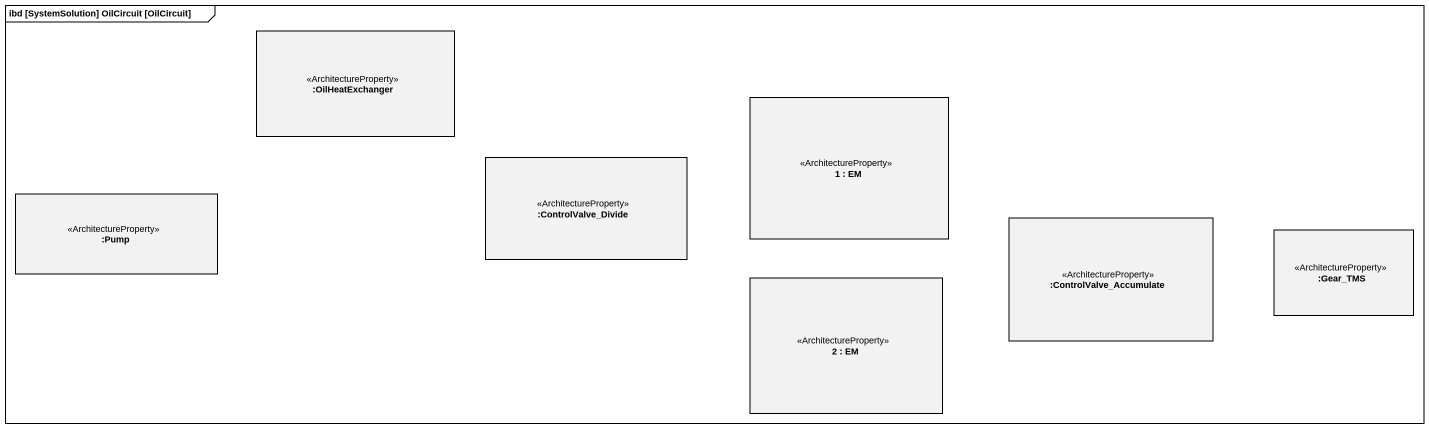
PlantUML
@startuml
mainframe ibd [SystemSolution] OilCircuit [OilCircuit]
rectangle ":OilHeatExchanger" as OilHeatExchanger <<ArchitectureProperty>>
rectangle "1 : EM" as p1 <<ArchitectureProperty>>
rectangle ":ControlValve_Divide" as ControlValve_Divide <<ArchitectureProperty>>
rectangle ":Pump" as Pump <<ArchitectureProperty>>
rectangle ":ControlValve_Accumulate" as ControlValve_Accumulate <<ArchitectureProperty>>
rectangle ":Gear_TMS" as Gear_TMS <<ArchitectureProperty>>
rectangle "2 : EM" as p2 <<ArchitectureProperty>>
@enduml
